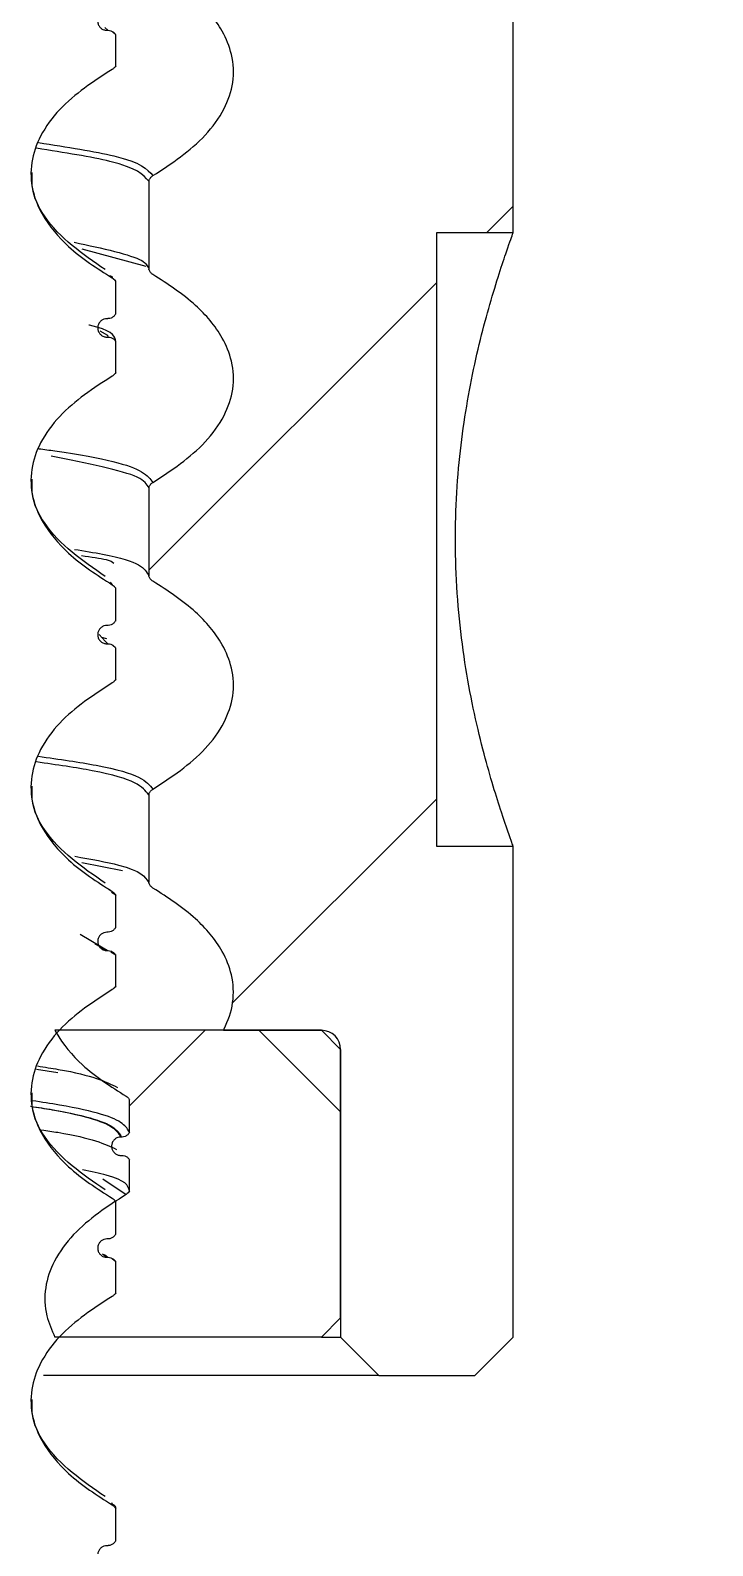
# Model space of a CAD drawing. Header units: millimetres. Extents: x -300 to 1184, y 5 to 1469.
# Drawn here: x 364.19 to 370.12, y 1353.55 to 1366.73 of the extents above; entities that cross this region are included whole.
import ezdxf

# ---------------------------------------------------------------- set-up
doc = ezdxf.new("R2010")
doc.units = ezdxf.units.MM

msp = doc.modelspace()

# ---------------------------------------------------------------- hatches: boundary and pattern name
at = {"linetype": 'Continuous', "lineweight": 18}
h = msp.add_hatch(dxfattribs=at)
h.set_pattern_fill('ANSI32', angle=3e-322, style=0)
edge = h.paths.add_edge_path(flags=0)
edge.add_spline(control_points=[(365.26, 1373.463), (365.258, 1373.461), (365.256, 1373.46), (365.254, 1373.458), (365.246, 1373.453), (365.24, 1373.446), (365.235, 1373.439), (365.23, 1373.432), (365.226, 1373.423), (365.224, 1373.415)], knot_values=[0, 0, 0, 0, 0.000012, 0.000012, 0.000012, 0.000053, 0.000053, 0.000053, 0.000094, 0.000094, 0.000094, 0.000094], weights=[1, 1, 1, 1, 1, 1, 1, 1, 1, 1], degree=3, periodic=0)
edge.add_line((365.224, 1373.415), (365.224, 1372.651))
edge.add_spline(control_points=[(365.224, 1372.651), (365.224, 1372.649), (365.225, 1372.646), (365.226, 1372.644), (365.23, 1372.635), (365.234, 1372.627), (365.24, 1372.621), (365.246, 1372.614), (365.253, 1372.608), (365.26, 1372.603)], knot_values=[0, 0, 0, 0, 0.000012, 0.000012, 0.000012, 0.000053, 0.000053, 0.000053, 0.000094, 0.000094, 0.000094, 0.000094], weights=[1, 1, 1, 1, 1, 1, 1, 1, 1, 1], degree=3, periodic=0)
edge.add_spline(control_points=[(365.26, 1372.603), (365.392, 1372.526), (365.518, 1372.438), (365.63, 1372.335), (365.72, 1372.252), (365.802, 1372.157), (365.862, 1372.051), (365.897, 1371.988), (365.926, 1371.92), (365.942, 1371.849), (365.961, 1371.771), (365.965, 1371.687), (365.953, 1371.607), (365.942, 1371.528), (365.915, 1371.45), (365.878, 1371.379), (365.835, 1371.295), (365.778, 1371.218), (365.714, 1371.149), (365.585, 1371.008), (365.426, 1370.893), (365.26, 1370.796)], knot_values=[0, 0, 0, 0, 0.000685, 0.000685, 0.000685, 0.001237, 0.001237, 0.001237, 0.001562, 0.001562, 0.001562, 0.001926, 0.001926, 0.001926, 0.002288, 0.002288, 0.002288, 0.00271, 0.00271, 0.00271, 0.003578, 0.003578, 0.003578, 0.003578], weights=[1, 1, 1, 1, 1, 1, 1, 1, 1, 1, 1, 1, 1, 1, 1, 1, 1, 1, 1, 1, 1, 1], degree=3, periodic=0)
edge.add_spline(control_points=[(365.26, 1370.796), (365.258, 1370.795), (365.256, 1370.793), (365.254, 1370.792), (365.246, 1370.786), (365.24, 1370.78), (365.235, 1370.772), (365.23, 1370.765), (365.226, 1370.757), (365.224, 1370.748)], knot_values=[0, 0, 0, 0, 0.000012, 0.000012, 0.000012, 0.000053, 0.000053, 0.000053, 0.000094, 0.000094, 0.000094, 0.000094], weights=[1, 1, 1, 1, 1, 1, 1, 1, 1, 1], degree=3, periodic=0)
edge.add_line((365.224, 1370.748), (365.224, 1369.985))
edge.add_spline(control_points=[(365.224, 1369.985), (365.224, 1369.982), (365.225, 1369.979), (365.226, 1369.977), (365.23, 1369.969), (365.234, 1369.961), (365.24, 1369.954), (365.246, 1369.947), (365.253, 1369.941), (365.26, 1369.937)], knot_values=[0, 0, 0, 0, 0.000012, 0.000012, 0.000012, 0.000053, 0.000053, 0.000053, 0.000094, 0.000094, 0.000094, 0.000094], weights=[1, 1, 1, 1, 1, 1, 1, 1, 1, 1], degree=3, periodic=0)
edge.add_spline(control_points=[(365.26, 1369.937), (365.392, 1369.86), (365.518, 1369.772), (365.63, 1369.668), (365.72, 1369.586), (365.802, 1369.491), (365.862, 1369.384), (365.897, 1369.321), (365.926, 1369.253), (365.942, 1369.183), (365.961, 1369.104), (365.965, 1369.021), (365.953, 1368.941), (365.942, 1368.861), (365.915, 1368.783), (365.878, 1368.712), (365.835, 1368.628), (365.778, 1368.551), (365.714, 1368.482), (365.585, 1368.341), (365.426, 1368.226), (365.26, 1368.129)], knot_values=[0, 0, 0, 0, 0.000685, 0.000685, 0.000685, 0.001237, 0.001237, 0.001237, 0.001562, 0.001562, 0.001562, 0.001926, 0.001926, 0.001926, 0.002288, 0.002288, 0.002288, 0.00271, 0.00271, 0.00271, 0.003578, 0.003578, 0.003578, 0.003578], weights=[1, 1, 1, 1, 1, 1, 1, 1, 1, 1, 1, 1, 1, 1, 1, 1, 1, 1, 1, 1, 1, 1], degree=3, periodic=0)
edge.add_spline(control_points=[(365.26, 1368.129), (365.258, 1368.128), (365.256, 1368.127), (365.254, 1368.125), (365.246, 1368.12), (365.24, 1368.113), (365.235, 1368.106), (365.23, 1368.098), (365.226, 1368.09), (365.224, 1368.081)], knot_values=[0, 0, 0, 0, 0.000012, 0.000012, 0.000012, 0.000053, 0.000053, 0.000053, 0.000094, 0.000094, 0.000094, 0.000094], weights=[1, 1, 1, 1, 1, 1, 1, 1, 1, 1], degree=3, periodic=0)
edge.add_line((365.224, 1368.081), (365.224, 1367.318))
edge.add_spline(control_points=[(365.224, 1367.318), (365.224, 1367.315), (365.225, 1367.313), (365.226, 1367.31), (365.23, 1367.302), (365.234, 1367.294), (365.24, 1367.287), (365.246, 1367.28), (365.253, 1367.275), (365.26, 1367.27)], knot_values=[0, 0, 0, 0, 0.000012, 0.000012, 0.000012, 0.000053, 0.000053, 0.000053, 0.000094, 0.000094, 0.000094, 0.000094], weights=[1, 1, 1, 1, 1, 1, 1, 1, 1, 1], degree=3, periodic=0)
edge.add_spline(control_points=[(365.26, 1367.27), (365.392, 1367.193), (365.518, 1367.105), (365.63, 1367.002), (365.72, 1366.919), (365.802, 1366.824), (365.862, 1366.718), (365.897, 1366.655), (365.926, 1366.586), (365.942, 1366.516), (365.961, 1366.437), (365.965, 1366.354), (365.953, 1366.274), (365.942, 1366.195), (365.915, 1366.117), (365.878, 1366.045), (365.835, 1365.962), (365.778, 1365.885), (365.714, 1365.815), (365.585, 1365.674), (365.426, 1365.56), (365.26, 1365.463)], knot_values=[0, 0, 0, 0, 0.000685, 0.000685, 0.000685, 0.001237, 0.001237, 0.001237, 0.001562, 0.001562, 0.001562, 0.001926, 0.001926, 0.001926, 0.002288, 0.002288, 0.002288, 0.00271, 0.00271, 0.00271, 0.003578, 0.003578, 0.003578, 0.003578], weights=[1, 1, 1, 1, 1, 1, 1, 1, 1, 1, 1, 1, 1, 1, 1, 1, 1, 1, 1, 1, 1, 1], degree=3, periodic=0)
edge.add_spline(control_points=[(365.26, 1365.463), (365.258, 1365.461), (365.256, 1365.46), (365.254, 1365.458), (365.246, 1365.453), (365.24, 1365.446), (365.235, 1365.439), (365.23, 1365.432), (365.226, 1365.423), (365.224, 1365.415)], knot_values=[0, 0, 0, 0, 0.000012, 0.000012, 0.000012, 0.000053, 0.000053, 0.000053, 0.000094, 0.000094, 0.000094, 0.000094], weights=[1, 1, 1, 1, 1, 1, 1, 1, 1, 1], degree=3, periodic=0)
edge.add_line((365.224, 1365.415), (365.224, 1364.651))
edge.add_spline(control_points=[(365.224, 1364.651), (365.224, 1364.649), (365.225, 1364.646), (365.226, 1364.644), (365.23, 1364.635), (365.234, 1364.627), (365.24, 1364.621), (365.246, 1364.614), (365.253, 1364.608), (365.26, 1364.603)], knot_values=[0, 0, 0, 0, 0.000012, 0.000012, 0.000012, 0.000053, 0.000053, 0.000053, 0.000094, 0.000094, 0.000094, 0.000094], weights=[1, 1, 1, 1, 1, 1, 1, 1, 1, 1], degree=3, periodic=0)
edge.add_spline(control_points=[(365.26, 1364.603), (365.392, 1364.526), (365.518, 1364.438), (365.63, 1364.335), (365.72, 1364.252), (365.802, 1364.157), (365.862, 1364.051), (365.897, 1363.988), (365.926, 1363.92), (365.942, 1363.849), (365.961, 1363.771), (365.965, 1363.687), (365.953, 1363.607), (365.942, 1363.528), (365.915, 1363.45), (365.878, 1363.379), (365.835, 1363.295), (365.778, 1363.218), (365.714, 1363.149), (365.585, 1363.008), (365.426, 1362.893), (365.26, 1362.796)], knot_values=[0, 0, 0, 0, 0.000685, 0.000685, 0.000685, 0.001237, 0.001237, 0.001237, 0.001562, 0.001562, 0.001562, 0.001926, 0.001926, 0.001926, 0.002288, 0.002288, 0.002288, 0.00271, 0.00271, 0.00271, 0.003578, 0.003578, 0.003578, 0.003578], weights=[1, 1, 1, 1, 1, 1, 1, 1, 1, 1, 1, 1, 1, 1, 1, 1, 1, 1, 1, 1, 1, 1], degree=3, periodic=0)
edge.add_spline(control_points=[(365.26, 1362.796), (365.258, 1362.795), (365.256, 1362.793), (365.254, 1362.792), (365.246, 1362.786), (365.24, 1362.78), (365.235, 1362.772), (365.23, 1362.765), (365.226, 1362.757), (365.224, 1362.748)], knot_values=[0, 0, 0, 0, 0.000012, 0.000012, 0.000012, 0.000053, 0.000053, 0.000053, 0.000094, 0.000094, 0.000094, 0.000094], weights=[1, 1, 1, 1, 1, 1, 1, 1, 1, 1], degree=3, periodic=0)
edge.add_line((365.224, 1362.748), (365.224, 1361.985))
edge.add_spline(control_points=[(365.224, 1361.985), (365.224, 1361.982), (365.225, 1361.979), (365.226, 1361.977), (365.23, 1361.969), (365.234, 1361.961), (365.24, 1361.954), (365.246, 1361.947), (365.253, 1361.941), (365.26, 1361.937)], knot_values=[0, 0, 0, 0, 0.000012, 0.000012, 0.000012, 0.000053, 0.000053, 0.000053, 0.000094, 0.000094, 0.000094, 0.000094], weights=[1, 1, 1, 1, 1, 1, 1, 1, 1, 1], degree=3, periodic=0)
edge.add_spline(control_points=[(365.26, 1361.937), (365.392, 1361.86), (365.518, 1361.772), (365.63, 1361.668), (365.72, 1361.586), (365.802, 1361.491), (365.862, 1361.384), (365.897, 1361.321), (365.926, 1361.253), (365.942, 1361.183), (365.961, 1361.104), (365.965, 1361.021), (365.953, 1360.941), (365.942, 1360.861), (365.915, 1360.783), (365.878, 1360.712), (365.835, 1360.628), (365.778, 1360.551), (365.714, 1360.482), (365.585, 1360.341), (365.426, 1360.226), (365.26, 1360.129)], knot_values=[0, 0, 0, 0, 0.000685, 0.000685, 0.000685, 0.001237, 0.001237, 0.001237, 0.001562, 0.001562, 0.001562, 0.001926, 0.001926, 0.001926, 0.002288, 0.002288, 0.002288, 0.00271, 0.00271, 0.00271, 0.003578, 0.003578, 0.003578, 0.003578], weights=[1, 1, 1, 1, 1, 1, 1, 1, 1, 1, 1, 1, 1, 1, 1, 1, 1, 1, 1, 1, 1, 1], degree=3, periodic=0)
edge.add_spline(control_points=[(365.26, 1360.129), (365.258, 1360.128), (365.256, 1360.127), (365.254, 1360.125), (365.246, 1360.12), (365.24, 1360.113), (365.235, 1360.106), (365.23, 1360.098), (365.226, 1360.09), (365.224, 1360.081)], knot_values=[0, 0, 0, 0, 0.000012, 0.000012, 0.000012, 0.000053, 0.000053, 0.000053, 0.000094, 0.000094, 0.000094, 0.000094], weights=[1, 1, 1, 1, 1, 1, 1, 1, 1, 1], degree=3, periodic=0)
edge.add_line((365.224, 1360.081), (365.224, 1359.318))
edge.add_spline(control_points=[(365.224, 1359.318), (365.224, 1359.315), (365.225, 1359.313), (365.226, 1359.31), (365.23, 1359.302), (365.234, 1359.294), (365.24, 1359.287), (365.246, 1359.28), (365.253, 1359.275), (365.26, 1359.27)], knot_values=[0, 0, 0, 0, 0.000012, 0.000012, 0.000012, 0.000053, 0.000053, 0.000053, 0.000094, 0.000094, 0.000094, 0.000094], weights=[1, 1, 1, 1, 1, 1, 1, 1, 1, 1], degree=3, periodic=0)
edge.add_spline(control_points=[(365.26, 1359.27), (365.392, 1359.193), (365.518, 1359.105), (365.63, 1359.002), (365.72, 1358.919), (365.802, 1358.824), (365.862, 1358.718), (365.897, 1358.655), (365.926, 1358.586), (365.942, 1358.516), (365.961, 1358.437), (365.965, 1358.354), (365.953, 1358.274), (365.942, 1358.195), (365.915, 1358.117), (365.878, 1358.045), (365.876, 1358.041), (365.874, 1358.037), (365.872, 1358.033)], knot_values=[0, 0, 0, 0, 0.000685, 0.000685, 0.000685, 0.001237, 0.001237, 0.001237, 0.001562, 0.001562, 0.001562, 0.001926, 0.001926, 0.001926, 0.002288, 0.002288, 0.002288, 0.002308, 0.002308, 0.002308, 0.002308], weights=[1, 1, 1, 1, 1, 1, 1, 1, 1, 1, 1, 1, 1, 1, 1, 1, 1, 1, 1], degree=3, periodic=0)
edge.add_line((365.872, 1358.033), (366.724, 1358.033))
edge.add_arc((366.724, 1357.866), 0.167, 0, 90, ccw=False)
edge.add_line((366.89, 1357.866), (366.89, 1355.366))
edge.add_line((366.89, 1355.366), (367.224, 1355.033))
edge.add_line((367.224, 1355.033), (368.057, 1355.033))
edge.add_line((368.057, 1355.033), (368.39, 1355.366))
edge.add_line((368.39, 1355.366), (368.39, 1359.633))
edge.add_line((368.39, 1359.633), (367.724, 1359.633))
edge.add_line((367.724, 1359.633), (367.724, 1364.966))
edge.add_line((367.724, 1364.966), (368.39, 1364.966))
edge.add_line((368.39, 1364.966), (368.39, 1371.7))
edge.add_line((368.39, 1371.7), (368.038, 1373.229))
edge.add_arc((368.2, 1373.266), 0.167, 90, 192.9946, ccw=False)
edge.add_line((368.2, 1373.433), (369.224, 1373.433))
edge.add_arc((369.224, 1373.266), 0.167, 0, 90, ccw=False)
edge.add_line((369.39, 1373.266), (369.39, 1373.2))
edge.add_arc((369.557, 1373.2), 0.167, 180, 270)
edge.add_line((369.557, 1373.033), (369.957, 1373.033))
edge.add_line((369.957, 1373.033), (370.124, 1373.2))
edge.add_line((370.124, 1373.2), (370.124, 1378.2))
edge.add_line((370.124, 1378.2), (369.957, 1378.366))
edge.add_line((369.957, 1378.366), (367.224, 1378.366))
edge.add_line((367.224, 1378.366), (366.89, 1378.033))
edge.add_line((366.89, 1378.033), (366.89, 1375.533))
edge.add_arc((366.724, 1375.533), 0.167, 270, 360, ccw=False)
edge.add_line((366.724, 1375.366), (365.557, 1375.366))
edge.add_line((365.557, 1375.366), (365.384, 1375.193))
edge.add_spline(control_points=[(365.384, 1375.193), (365.47, 1375.136), (365.554, 1375.072), (365.63, 1375.002), (365.72, 1374.919), (365.802, 1374.824), (365.862, 1374.718), (365.897, 1374.655), (365.926, 1374.586), (365.942, 1374.516), (365.961, 1374.437), (365.965, 1374.354), (365.953, 1374.274), (365.942, 1374.195), (365.915, 1374.117), (365.878, 1374.045), (365.835, 1373.962), (365.778, 1373.885), (365.714, 1373.815), (365.585, 1373.674), (365.426, 1373.56), (365.26, 1373.463)], knot_values=[0.000218, 0.000218, 0.000218, 0.000218, 0.000685, 0.000685, 0.000685, 0.001237, 0.001237, 0.001237, 0.001562, 0.001562, 0.001562, 0.001926, 0.001926, 0.001926, 0.002288, 0.002288, 0.002288, 0.00271, 0.00271, 0.00271, 0.003578, 0.003578, 0.003578, 0.003578], weights=[1, 1, 1, 1, 1, 1, 1, 1, 1, 1, 1, 1, 1, 1, 1, 1, 1, 1, 1, 1, 1, 1], degree=3, periodic=0)
h = msp.add_hatch(dxfattribs=at)
h.set_pattern_fill('ANSI37', angle=90, style=0)
edge = h.paths.add_edge_path(flags=0)
edge.add_line((364.409, 1355.366), (366.724, 1355.366))
edge.add_line((366.724, 1355.366), (366.89, 1355.533))
edge.add_line((366.89, 1355.533), (366.89, 1357.866))
edge.add_line((366.89, 1357.866), (366.724, 1358.033))
edge.add_line((366.724, 1358.033), (364.409, 1358.033))
edge.add_spline(control_points=[(364.409, 1358.033), (364.412, 1358.027), (364.415, 1358.022), (364.418, 1358.016), (364.477, 1357.91), (364.559, 1357.816), (364.647, 1357.733), (364.762, 1357.627), (364.892, 1357.538), (365.027, 1357.46)], knot_values=[0.002308, 0.002308, 0.002308, 0.002308, 0.002337, 0.002337, 0.002337, 0.002882, 0.002882, 0.002882, 0.00358, 0.00358, 0.00358, 0.00358], weights=[1, 1, 1, 1, 1, 1, 1, 1, 1, 1], degree=3, periodic=0)
edge.add_spline(control_points=[(365.027, 1357.46), (365.033, 1357.456), (365.038, 1357.452), (365.043, 1357.447), (365.049, 1357.441), (365.053, 1357.435), (365.057, 1357.428)], knot_values=[0, 0, 0, 0, 0.000032, 0.000032, 0.000032, 0.000067, 0.000067, 0.000067, 0.000067], weights=[1, 1, 1, 1, 1, 1, 1], degree=3, periodic=0)
edge.add_line((365.057, 1357.428), (365.057, 1357.147))
edge.add_spline(control_points=[(365.057, 1357.147), (365.053, 1357.139), (365.047, 1357.132), (365.04, 1357.126), (365.034, 1357.12), (365.026, 1357.115), (365.018, 1357.111), (365.01, 1357.108), (365.001, 1357.106), (364.992, 1357.106), (364.991, 1357.105), (364.989, 1357.105), (364.988, 1357.105)], knot_values=[0, 0, 0, 0, 0.00004, 0.00004, 0.00004, 0.00008, 0.00008, 0.00008, 0.00012, 0.00012, 0.00012, 0.000126, 0.000126, 0.000126, 0.000126], weights=[1, 1, 1, 1, 1, 1, 1, 1, 1, 1, 1, 1, 1], degree=3, periodic=0)
edge.add_spline(control_points=[(364.988, 1357.105), (364.987, 1357.105), (364.987, 1357.105), (364.986, 1357.105), (364.985, 1357.105), (364.984, 1357.105), (364.984, 1357.105), (364.983, 1357.105), (364.981, 1357.105), (364.98, 1357.105)], knot_values=[0, 0, 0, 0, 0.000003, 0.000003, 0.000003, 0.000006, 0.000006, 0.000006, 0.000012, 0.000012, 0.000012, 0.000012], weights=[1, 1, 1, 1, 1, 1, 1, 1, 1, 1], degree=3, periodic=0)
edge.add_spline(control_points=[(364.98, 1357.105), (364.971, 1357.105), (364.962, 1357.104), (364.954, 1357.101), (364.946, 1357.098), (364.938, 1357.093), (364.931, 1357.088), (364.924, 1357.082), (364.918, 1357.076), (364.913, 1357.068), (364.908, 1357.06), (364.905, 1357.052), (364.903, 1357.043), (364.901, 1357.035), (364.9, 1357.025), (364.901, 1357.016), (364.902, 1357.008), (364.905, 1356.999), (364.909, 1356.991), (364.913, 1356.982), (364.918, 1356.975), (364.925, 1356.969), (364.931, 1356.962), (364.939, 1356.957), (364.947, 1356.953), (364.955, 1356.949), (364.963, 1356.947), (364.972, 1356.946), (364.975, 1356.946), (364.978, 1356.946), (364.981, 1356.946)], knot_values=[0, 0, 0, 0, 0.00004, 0.00004, 0.00004, 0.00008, 0.00008, 0.00008, 0.000119, 0.000119, 0.000119, 0.000159, 0.000159, 0.000159, 0.0002, 0.0002, 0.0002, 0.00024, 0.00024, 0.00024, 0.000281, 0.000281, 0.000281, 0.000321, 0.000321, 0.000321, 0.000361, 0.000361, 0.000361, 0.000373, 0.000373, 0.000373, 0.000373], weights=[1, 1, 1, 1, 1, 1, 1, 1, 1, 1, 1, 1, 1, 1, 1, 1, 1, 1, 1, 1, 1, 1, 1, 1, 1, 1, 1, 1, 1, 1, 1], degree=3, periodic=0)
edge.add_spline(control_points=[(364.981, 1356.946), (364.981, 1356.946), (364.982, 1356.946), (364.983, 1356.946), (364.983, 1356.946), (364.984, 1356.946), (364.985, 1356.946), (364.986, 1356.946), (364.987, 1356.946), (364.989, 1356.946)], knot_values=[0, 0, 0, 0, 0.000003, 0.000003, 0.000003, 0.000006, 0.000006, 0.000006, 0.000012, 0.000012, 0.000012, 0.000012], weights=[1, 1, 1, 1, 1, 1, 1, 1, 1, 1], degree=3, periodic=0)
edge.add_spline(control_points=[(364.989, 1356.946), (364.997, 1356.946), (365.006, 1356.944), (365.015, 1356.941), (365.023, 1356.939), (365.031, 1356.934), (365.038, 1356.929), (365.046, 1356.923), (365.052, 1356.915), (365.057, 1356.907)], knot_values=[0, 0, 0, 0, 0.00004, 0.00004, 0.00004, 0.00008, 0.00008, 0.00008, 0.000123, 0.000123, 0.000123, 0.000123], weights=[1, 1, 1, 1, 1, 1, 1, 1, 1, 1], degree=3, periodic=0)
edge.add_line((365.057, 1356.907), (365.057, 1356.638))
edge.add_spline(control_points=[(365.057, 1356.638), (365.054, 1356.632), (365.05, 1356.626), (365.045, 1356.621), (365.039, 1356.615), (365.033, 1356.61), (365.027, 1356.606)], knot_values=[0, 0, 0, 0, 0.000032, 0.000032, 0.000032, 0.000067, 0.000067, 0.000067, 0.000067], weights=[1, 1, 1, 1, 1, 1, 1], degree=3, periodic=0)
edge.add_spline(control_points=[(365.027, 1356.606), (364.861, 1356.51), (364.701, 1356.397), (364.571, 1356.257), (364.507, 1356.187), (364.449, 1356.11), (364.405, 1356.026), (364.368, 1355.954), (364.34, 1355.875), (364.328, 1355.796), (364.316, 1355.715), (364.32, 1355.631), (364.338, 1355.552), (364.353, 1355.488), (364.378, 1355.425), (364.409, 1355.366)], knot_values=[0, 0, 0, 0, 0.000861, 0.000861, 0.000861, 0.001286, 0.001286, 0.001286, 0.001648, 0.001648, 0.001648, 0.002013, 0.002013, 0.002013, 0.002308, 0.002308, 0.002308, 0.002308], weights=[1, 1, 1, 1, 1, 1, 1, 1, 1, 1, 1, 1, 1, 1, 1, 1], degree=3, periodic=0)

# ---------------------------------------------------------------- linework, layer by layer
at = {"color": 7, "linetype": 'Continuous', "lineweight": 25}
for p, q in [((368.39, 1364.966), (368.39, 1371.7)), ((364.86, 1366.727), (364.868, 1366.727)), ((364.937, 1366.687), (364.908, 1366.712)), ((364.937, 1366.418), (364.937, 1366.687)), ((365.224, 1365.415), (365.224, 1364.651)), ((368.39, 1364.966), (367.724, 1364.966)), ((367.724, 1364.966), (367.724, 1359.633)), ((364.937, 1364.261), (364.937, 1364.542)), ((364.867, 1364.219), (364.859, 1364.219)), ((364.798, 1364.113), (364.865, 1364.075)), ((364.937, 1363.752), (364.937, 1364.021)), ((365.224, 1362.748), (365.224, 1361.985)), ((364.937, 1361.876), (364.917, 1361.898)), ((364.937, 1361.594), (364.937, 1361.876)), ((364.793, 1361.473), (364.845, 1361.417)), ((364.86, 1361.435), (364.817, 1361.448)), ((364.937, 1361.354), (364.913, 1361.379)), ((364.937, 1361.085), (364.937, 1361.354)), ((365.224, 1360.081), (365.224, 1359.318)), ((367.724, 1359.633), (368.39, 1359.633)), ((368.39, 1355.366), (368.39, 1359.633)), ((364.937, 1359.209), (364.9, 1359.231)), ((364.937, 1358.927), (364.937, 1359.209)), ((364.628, 1358.87), (364.828, 1358.75)), ((364.755, 1358.789), (364.86, 1358.727)), ((364.937, 1358.687), (364.894, 1358.713)), ((364.937, 1358.418), (364.937, 1358.687)), ((366.724, 1358.033), (364.409, 1358.033)), ((365.872, 1358.033), (366.724, 1358.033)), ((366.89, 1357.866), (366.724, 1358.033)), ((366.89, 1355.533), (366.89, 1357.866)), ((366.89, 1357.866), (366.89, 1355.366)), ((364.248, 1357.696), (364.433, 1357.667)), ((365.057, 1357.147), (365.057, 1357.428)), ((364.988, 1357.105), (364.98, 1357.105)), ((365.057, 1356.638), (365.057, 1356.907)), ((364.937, 1356.261), (364.937, 1356.542)), ((364.821, 1356.091), (364.86, 1356.06)), ((364.937, 1356.021), (364.905, 1356.046)), ((364.937, 1355.752), (364.937, 1356.021)), ((366.724, 1355.366), (366.89, 1355.533)), ((366.724, 1355.366), (364.409, 1355.366)), ((366.724, 1355.366), (366.89, 1355.366)), ((366.89, 1355.366), (367.224, 1355.033)), ((368.057, 1355.033), (368.39, 1355.366)), ((367.224, 1355.033), (364.31, 1355.033)), ((367.224, 1355.033), (368.057, 1355.033)), ((364.937, 1353.594), (364.937, 1353.876))]:
    msp.add_line(p, q, dxfattribs=at)
at = {"color": 8, "linetype": 'Continuous', "lineweight": 25}
for p, q in [((364.841, 1366.751), (364.868, 1366.727)), ((364.641, 1364.826), (365.197, 1364.677)), ((364.865, 1364.075), (364.868, 1364.06)), ((364.887, 1361.929), (364.906, 1361.907)), ((364.845, 1361.417), (364.868, 1361.393)), ((364.642, 1359.492), (364.995, 1359.422)), ((364.871, 1359.262), (364.906, 1359.241)), ((364.828, 1358.75), (364.868, 1358.727)), ((364.825, 1356.743), (365.027, 1356.606)), ((364.838, 1356.084), (364.868, 1356.06)), ((364.9, 1353.929), (364.906, 1353.907))]:
    msp.add_line(p, q, dxfattribs=at)
at = {"color": 7, "linetype": 'Continuous', "lineweight": 25}
msp.add_arc((366.724, 1357.866), 0.167, 0, 90, dxfattribs=at)
for points, knots in [([(365.26, 1365.463), (365.422, 1365.569), (365.663, 1365.728), (365.883, 1366.027), (365.969, 1366.272), (365.957, 1366.511), (365.85, 1366.769), (365.62, 1367.038), (365.389, 1367.187), (365.26, 1367.27)], [0, 0, 0, 0, 0.24154, 0.360056, 0.461209, 0.562916, 0.654135, 0.808082, 1, 1, 1, 1]), ([(364.859, 1366.886), (364.851, 1366.885), (364.833, 1366.883), (364.809, 1366.87), (364.791, 1366.85), (364.781, 1366.824), (364.779, 1366.797), (364.787, 1366.771), (364.803, 1366.748), (364.825, 1366.733), (364.846, 1366.727), (364.857, 1366.727), (364.86, 1366.727)], [0, 0, 0, 0, 0.106555, 0.213042, 0.319894, 0.427309, 0.535423, 0.6437, 0.751897, 0.859653, 0.966665, 1, 1, 1, 1]), ([(364.868, 1366.727), (364.877, 1366.726), (364.895, 1366.724), (364.919, 1366.71), (364.931, 1366.695), (364.937, 1366.687)], [0, 0, 0, 0, 0.322445, 0.64483, 1, 1, 1, 1]), ([(364.906, 1366.387), (364.744, 1366.281), (364.501, 1366.124), (364.279, 1365.825), (364.192, 1365.579), (364.202, 1365.338), (364.309, 1365.08), (364.54, 1364.808), (364.774, 1364.658), (364.906, 1364.574)], [0, 0, 0, 0, 0.239801, 0.3587076, 0.459904, 0.561646, 0.6527592, 0.8046642, 1, 1, 1, 1]), ([(364.937, 1366.418), (364.933, 1366.412), (364.925, 1366.4), (364.912, 1366.391), (364.906, 1366.387)], [0, 0, 0, 0, 0.480695, 1, 1, 1, 1]), ([(365.224, 1365.415), (365.173, 1365.472), (365.089, 1365.568), (364.489, 1365.663), (364.249, 1365.701)], [0, 0, 0, 0, 0.600192, 1, 1, 1, 1]), ([(364.845, 1364.646), (364.648, 1364.781), (364.376, 1364.967), (364.203, 1365.314), (364.21, 1365.446), (364.212, 1365.49)], [0, 0, 0, 0, 0.637057, 0.879517, 1, 1, 1, 1]), ([(365.224, 1365.415), (365.227, 1365.423), (365.233, 1365.44), (365.248, 1365.455), (365.258, 1365.461), (365.26, 1365.463)], [0, 0, 0, 0, 0.434366, 0.86868, 1, 1, 1, 1]), ([(368.39, 1359.633), (368.388, 1359.64), (368.38, 1359.66), (368.296, 1359.895), (368.135, 1360.414), (367.967, 1361.156), (367.873, 1362.037), (367.9, 1362.924), (368.023, 1363.725), (368.193, 1364.387), (368.354, 1364.869), (368.378, 1364.934), (368.39, 1364.966)], [0, 0, 0, 0, 0.050603, 0.150888, 0.254089, 0.362891, 0.47184, 0.574179, 0.673816, 0.778473, 0.888287, 1, 1, 1, 1]), ([(364.576, 1364.884), (364.823, 1364.831), (365.184, 1364.753), (365.214, 1364.676), (365.224, 1364.651)], [0, 0, 0, 0, 0.684828, 1, 1, 1, 1]), ([(364.906, 1364.574), (364.912, 1364.57), (364.924, 1364.562), (364.932, 1364.549), (364.937, 1364.542)], [0, 0, 0, 0, 0.480116, 1, 1, 1, 1]), ([(364.937, 1364.542), (364.937, 1364.545), (364.939, 1364.553), (364.923, 1364.56), (364.914, 1364.565)], [0, 0, 0, 0, 0.420976, 1, 1, 1, 1]), ([(365.26, 1364.603), (365.253, 1364.609), (365.239, 1364.619), (365.228, 1364.638), (365.225, 1364.649), (365.224, 1364.651)], [0, 0, 0, 0, 0.432658, 0.865178, 1, 1, 1, 1]), ([(365.26, 1362.796), (365.422, 1362.902), (365.663, 1363.061), (365.883, 1363.36), (365.969, 1363.605), (365.957, 1363.845), (365.85, 1364.102), (365.62, 1364.371), (365.389, 1364.52), (365.26, 1364.603)], [0, 0, 0, 0, 0.24154, 0.36007, 0.461206, 0.562914, 0.654132, 0.808092, 1, 1, 1, 1]), ([(364.937, 1364.021), (364.936, 1364.026), (364.928, 1364.073), (364.898, 1364.119), (364.704, 1364.163), (364.702, 1364.163)], [0, 0, 0, 0, 0.106603, 0.990845, 1, 1, 1, 1]), ([(364.859, 1364.219), (364.851, 1364.219), (364.833, 1364.217), (364.809, 1364.203), (364.791, 1364.183), (364.781, 1364.158), (364.779, 1364.13), (364.787, 1364.104), (364.803, 1364.082), (364.825, 1364.066), (364.846, 1364.06), (364.857, 1364.06), (364.86, 1364.06)], [0, 0, 0, 0, 0.106555, 0.213043, 0.319896, 0.427312, 0.535266, 0.643697, 0.751895, 0.859652, 0.966665, 1, 1, 1, 1]), ([(364.937, 1364.261), (364.931, 1364.253), (364.921, 1364.238), (364.898, 1364.224), (364.879, 1364.22), (364.869, 1364.22), (364.867, 1364.219)], [0, 0, 0, 0, 0.318213, 0.636446, 0.953284, 1, 1, 1, 1]), ([(364.86, 1364.06), (364.861, 1364.06), (364.862, 1364.06), (364.865, 1364.06), (364.867, 1364.06), (364.868, 1364.06)], [0, 0, 0, 0, 0.2708, 0.5416, 1, 1, 1, 1]), ([(364.868, 1364.06), (364.877, 1364.059), (364.895, 1364.057), (364.919, 1364.044), (364.931, 1364.029), (364.937, 1364.021)], [0, 0, 0, 0, 0.322499, 0.644858, 1, 1, 1, 1]), ([(364.937, 1363.752), (364.933, 1363.746), (364.925, 1363.733), (364.912, 1363.724), (364.906, 1363.72)], [0, 0, 0, 0, 0.48005, 1, 1, 1, 1]), ([(364.906, 1363.72), (364.744, 1363.615), (364.501, 1363.457), (364.279, 1363.158), (364.192, 1362.912), (364.202, 1362.671), (364.309, 1362.414), (364.54, 1362.141), (364.774, 1361.992), (364.906, 1361.907)], [0, 0, 0, 0, 0.2398018, 0.3587088, 0.4599054, 0.5616478, 0.6527612, 0.8046539, 1, 1, 1, 1]), ([(365.224, 1362.748), (365.206, 1362.779), (365.155, 1362.87), (364.686, 1362.962), (364.376, 1363.023)], [0, 0, 0, 0, 0.3400607, 1, 1, 1, 1]), ([(364.845, 1361.979), (364.648, 1362.114), (364.376, 1362.301), (364.203, 1362.647), (364.21, 1362.78), (364.212, 1362.824)], [0, 0, 0, 0, 0.637051, 0.879515, 1, 1, 1, 1]), ([(365.224, 1362.748), (365.227, 1362.756), (365.233, 1362.773), (365.248, 1362.788), (365.258, 1362.795), (365.26, 1362.796)], [0, 0, 0, 0, 0.434366, 0.86868, 1, 1, 1, 1]), ([(364.579, 1362.214), (364.665, 1362.2), (365.144, 1362.124), (365.188, 1362.048), (365.224, 1361.985)], [0, 0, 0, 0, 0.1782529, 1, 1, 1, 1]), ([(364.906, 1361.907), (364.912, 1361.903), (364.924, 1361.895), (364.932, 1361.882), (364.937, 1361.876)], [0, 0, 0, 0, 0.480116, 1, 1, 1, 1]), ([(365.26, 1361.937), (365.253, 1361.942), (365.239, 1361.953), (365.228, 1361.971), (365.225, 1361.982), (365.224, 1361.985)], [0, 0, 0, 0, 0.4326825, 0.8657822, 1, 1, 1, 1]), ([(365.26, 1360.129), (365.422, 1360.236), (365.663, 1360.394), (365.883, 1360.693), (365.969, 1360.939), (365.957, 1361.178), (365.85, 1361.435), (365.62, 1361.704), (365.389, 1361.854), (365.26, 1361.937)], [0, 0, 0, 0, 0.24154, 0.36007, 0.461223, 0.562913, 0.654132, 0.808092, 1, 1, 1, 1]), ([(364.859, 1361.553), (364.851, 1361.552), (364.833, 1361.55), (364.809, 1361.536), (364.791, 1361.516), (364.781, 1361.491), (364.779, 1361.464), (364.787, 1361.437), (364.803, 1361.415), (364.825, 1361.399), (364.846, 1361.394), (364.857, 1361.393), (364.86, 1361.393)], [0, 0, 0, 0, 0.1065522, 0.2130371, 0.3197675, 0.4273276, 0.5352795, 0.6437074, 0.7519022, 0.8596561, 0.9666659, 1, 1, 1, 1]), ([(364.867, 1361.553), (364.867, 1361.553), (364.865, 1361.553), (364.863, 1361.553), (364.861, 1361.553), (364.859, 1361.553)], [0, 0, 0, 0, 0.270841, 0.541636, 1, 1, 1, 1]), ([(364.937, 1361.594), (364.931, 1361.587), (364.921, 1361.572), (364.898, 1361.558), (364.879, 1361.553), (364.869, 1361.553), (364.867, 1361.553)], [0, 0, 0, 0, 0.318264, 0.636295, 0.953288, 1, 1, 1, 1]), ([(364.86, 1361.393), (364.861, 1361.393), (364.862, 1361.393), (364.865, 1361.393), (364.867, 1361.393), (364.868, 1361.393)], [0, 0, 0, 0, 0.2708, 0.5416, 1, 1, 1, 1]), ([(364.868, 1361.393), (364.877, 1361.392), (364.895, 1361.391), (364.919, 1361.377), (364.931, 1361.362), (364.937, 1361.354)], [0, 0, 0, 0, 0.322499, 0.644858, 1, 1, 1, 1]), ([(364.906, 1361.053), (364.744, 1360.948), (364.501, 1360.791), (364.279, 1360.492), (364.192, 1360.245), (364.202, 1360.004), (364.309, 1359.747), (364.54, 1359.475), (364.774, 1359.325), (364.906, 1359.241)], [0, 0, 0, 0, 0.239791, 0.358711, 0.459907, 0.561649, 0.652762, 0.804655, 1, 1, 1, 1]), ([(364.937, 1361.085), (364.933, 1361.079), (364.925, 1361.066), (364.912, 1361.058), (364.906, 1361.053)], [0, 0, 0, 0, 0.48005, 1, 1, 1, 1]), ([(365.224, 1360.081), (365.196, 1360.116), (365.141, 1360.185), (364.836, 1360.28), (364.423, 1360.341), (364.249, 1360.366)], [0, 0, 0, 0, 0.365339, 0.732422, 1, 1, 1, 1]), ([(364.845, 1359.313), (364.648, 1359.448), (364.376, 1359.634), (364.203, 1359.98), (364.21, 1360.113), (364.212, 1360.157)], [0, 0, 0, 0, 0.637051, 0.879515, 1, 1, 1, 1]), ([(365.224, 1360.081), (365.227, 1360.09), (365.233, 1360.107), (365.248, 1360.122), (365.258, 1360.128), (365.26, 1360.129)], [0, 0, 0, 0, 0.434366, 0.86868, 1, 1, 1, 1]), ([(364.58, 1359.546), (364.721, 1359.521), (365.141, 1359.445), (365.191, 1359.369), (365.224, 1359.318)], [0, 0, 0, 0, 0.335864, 1, 1, 1, 1]), ([(365.26, 1359.27), (365.253, 1359.275), (365.239, 1359.286), (365.228, 1359.304), (365.225, 1359.315), (365.224, 1359.318)], [0, 0, 0, 0, 0.432893, 0.865234, 1, 1, 1, 1]), ([(365.872, 1358.033), (365.874, 1358.037), (365.913, 1358.112), (365.968, 1358.272), (365.957, 1358.511), (365.85, 1358.769), (365.62, 1359.038), (365.389, 1359.187), (365.26, 1359.27)], [0, 0, 0, 0, 0.009012, 0.165656, 0.323158, 0.464394, 0.702814, 1, 1, 1, 1]), ([(364.906, 1359.241), (364.912, 1359.237), (364.924, 1359.228), (364.932, 1359.216), (364.937, 1359.209)], [0, 0, 0, 0, 0.480116, 1, 1, 1, 1]), ([(364.859, 1358.886), (364.851, 1358.885), (364.833, 1358.883), (364.809, 1358.87), (364.791, 1358.85), (364.781, 1358.824), (364.779, 1358.797), (364.787, 1358.771), (364.803, 1358.748), (364.825, 1358.733), (364.846, 1358.727), (364.857, 1358.727), (364.86, 1358.727)], [0, 0, 0, 0, 0.1065195, 0.2130769, 0.3198019, 0.4273566, 0.535303, 0.6437254, 0.7519147, 0.8596632, 0.9666676, 1, 1, 1, 1]), ([(364.867, 1358.886), (364.867, 1358.886), (364.865, 1358.886), (364.863, 1358.886), (364.861, 1358.886), (364.859, 1358.886)], [0, 0, 0, 0, 0.270795, 0.541636, 1, 1, 1, 1]), ([(364.937, 1358.927), (364.931, 1358.92), (364.921, 1358.905), (364.898, 1358.891), (364.879, 1358.886), (364.869, 1358.886), (364.867, 1358.886)], [0, 0, 0, 0, 0.318293, 0.636354, 0.953272, 1, 1, 1, 1]), ([(364.86, 1358.727), (364.861, 1358.727), (364.862, 1358.727), (364.865, 1358.727), (364.867, 1358.727), (364.868, 1358.727)], [0, 0, 0, 0, 0.2708, 0.5416, 1, 1, 1, 1]), ([(364.868, 1358.727), (364.877, 1358.726), (364.895, 1358.724), (364.919, 1358.71), (364.931, 1358.695), (364.937, 1358.687)], [0, 0, 0, 0, 0.322616, 0.645093, 1, 1, 1, 1]), ([(364.906, 1358.387), (364.744, 1358.282), (364.501, 1358.124), (364.279, 1357.825), (364.192, 1357.579), (364.202, 1357.338), (364.309, 1357.08), (364.54, 1356.808), (364.774, 1356.658), (364.906, 1356.574)], [0, 0, 0, 0, 0.239791, 0.358711, 0.459907, 0.561649, 0.652762, 0.804655, 1, 1, 1, 1]), ([(364.937, 1358.418), (364.933, 1358.412), (364.925, 1358.4), (364.912, 1358.391), (364.906, 1358.387)], [0, 0, 0, 0, 0.48005, 1, 1, 1, 1]), ([(364.409, 1358.033), (364.412, 1358.027), (364.473, 1357.915), (364.661, 1357.694), (364.895, 1357.544), (365.027, 1357.46)], [0, 0, 0, 0, 0.023052, 0.450619, 1, 1, 1, 1]), ([(364.845, 1356.646), (364.648, 1356.781), (364.376, 1356.967), (364.203, 1357.314), (364.21, 1357.446), (364.212, 1357.49)], [0, 0, 0, 0, 0.637034, 0.879492, 1, 1, 1, 1]), ([(365.027, 1357.46), (365.033, 1357.456), (365.045, 1357.448), (365.053, 1357.435), (365.057, 1357.428)], [0, 0, 0, 0, 0.480371, 1, 1, 1, 1]), ([(364.195, 1357.373), (364.258, 1357.363), (364.669, 1357.299), (364.918, 1357.209), (364.965, 1357.131), (364.98, 1357.105)], [0, 0, 0, 0, 0.1090364, 0.7127141, 1, 1, 1, 1]), ([(365.057, 1357.147), (365.042, 1357.172), (364.995, 1357.25), (364.731, 1357.342), (364.294, 1357.408), (364.213, 1357.421)], [0, 0, 0, 0, 0.277574, 0.86647, 1, 1, 1, 1]), ([(364.293, 1357.168), (364.341, 1357.161), (364.717, 1357.104), (364.838, 1357.047), (364.944, 1356.998)], [0, 0, 0, 0, 0.127896, 1, 1, 1, 1]), ([(364.98, 1357.105), (364.971, 1357.104), (364.953, 1357.103), (364.93, 1357.089), (364.912, 1357.069), (364.901, 1357.044), (364.9, 1357.016), (364.908, 1356.99), (364.924, 1356.968), (364.946, 1356.952), (364.966, 1356.946), (364.978, 1356.946), (364.981, 1356.946)], [0, 0, 0, 0, 0.106505, 0.212946, 0.319841, 0.42723, 0.535333, 0.643752, 0.751962, 0.859583, 0.966589, 1, 1, 1, 1]), ([(365.057, 1357.147), (365.052, 1357.139), (365.042, 1357.124), (365.018, 1357.11), (364.999, 1357.106), (364.989, 1357.105), (364.988, 1357.105)], [0, 0, 0, 0, 0.318219, 0.636557, 0.953401, 1, 1, 1, 1]), ([(364.981, 1356.946), (364.981, 1356.946), (364.983, 1356.946), (364.985, 1356.946), (364.987, 1356.946), (364.989, 1356.946)], [0, 0, 0, 0, 0.258694, 0.517436, 1, 1, 1, 1]), ([(364.989, 1356.946), (364.997, 1356.945), (365.015, 1356.943), (365.04, 1356.93), (365.051, 1356.915), (365.057, 1356.907)], [0, 0, 0, 0, 0.322445, 0.64483, 1, 1, 1, 1]), ([(365.057, 1356.638), (365.042, 1356.683), (365.022, 1356.744), (364.723, 1356.804), (364.649, 1356.819)], [0, 0, 0, 0, 0.751145, 1, 1, 1, 1]), ([(365.057, 1356.638), (365.053, 1356.632), (365.045, 1356.619), (365.033, 1356.611), (365.027, 1356.606)], [0, 0, 0, 0, 0.480512, 1, 1, 1, 1]), ([(365.027, 1356.606), (364.865, 1356.501), (364.622, 1356.344), (364.399, 1356.044), (364.313, 1355.798), (364.321, 1355.562), (364.381, 1355.427), (364.409, 1355.366)], [0, 0, 0, 0, 0.371958, 0.556435, 0.713439, 0.871296, 1, 1, 1, 1]), ([(364.906, 1356.574), (364.912, 1356.57), (364.924, 1356.562), (364.932, 1356.549), (364.937, 1356.542)], [0, 0, 0, 0, 0.480463, 1, 1, 1, 1]), ([(364.937, 1356.261), (364.931, 1356.253), (364.921, 1356.238), (364.898, 1356.224), (364.879, 1356.22), (364.869, 1356.22), (364.867, 1356.22)], [0, 0, 0, 0, 0.318293, 0.636354, 0.953272, 1, 1, 1, 1]), ([(364.859, 1356.219), (364.851, 1356.219), (364.833, 1356.217), (364.809, 1356.203), (364.791, 1356.183), (364.781, 1356.158), (364.779, 1356.13), (364.787, 1356.104), (364.803, 1356.082), (364.825, 1356.066), (364.846, 1356.06), (364.857, 1356.06), (364.86, 1356.06)], [0, 0, 0, 0, 0.106523, 0.213085, 0.319814, 0.427225, 0.535335, 0.643761, 0.751954, 0.859615, 0.966666, 1, 1, 1, 1]), ([(364.867, 1356.22), (364.867, 1356.22), (364.865, 1356.22), (364.863, 1356.219), (364.861, 1356.219), (364.859, 1356.219)], [0, 0, 0, 0, 0.270795, 0.541636, 1, 1, 1, 1]), ([(364.86, 1356.06), (364.861, 1356.06), (364.862, 1356.06), (364.865, 1356.06), (364.867, 1356.06), (364.868, 1356.06)], [0, 0, 0, 0, 0.270795, 0.541636, 1, 1, 1, 1]), ([(364.868, 1356.06), (364.877, 1356.059), (364.895, 1356.057), (364.919, 1356.044), (364.931, 1356.029), (364.937, 1356.021)], [0, 0, 0, 0, 0.322616, 0.645093, 1, 1, 1, 1]), ([(364.906, 1355.72), (364.744, 1355.615), (364.501, 1355.457), (364.279, 1355.158), (364.192, 1354.912), (364.202, 1354.671), (364.309, 1354.414), (364.54, 1354.141), (364.774, 1353.992), (364.906, 1353.907)], [0, 0, 0, 0, 0.239791, 0.358712, 0.459892, 0.561651, 0.652749, 0.804654, 1, 1, 1, 1]), ([(364.937, 1355.752), (364.933, 1355.746), (364.925, 1355.733), (364.912, 1355.724), (364.906, 1355.72)], [0, 0, 0, 0, 0.480428, 1, 1, 1, 1]), ([(364.845, 1353.979), (364.648, 1354.114), (364.376, 1354.301), (364.203, 1354.647), (364.21, 1354.78), (364.212, 1354.824)], [0, 0, 0, 0, 0.637034, 0.879492, 1, 1, 1, 1]), ([(364.937, 1353.876), (364.939, 1353.884), (364.943, 1353.896), (364.914, 1353.909), (364.904, 1353.913)], [0, 0, 0, 0, 0.672491, 1, 1, 1, 1]), ([(364.906, 1353.907), (364.912, 1353.903), (364.924, 1353.895), (364.932, 1353.882), (364.937, 1353.876)], [0, 0, 0, 0, 0.479832, 1, 1, 1, 1]), ([(364.859, 1353.553), (364.851, 1353.552), (364.833, 1353.55), (364.809, 1353.536), (364.791, 1353.516), (364.781, 1353.491), (364.779, 1353.464), (364.787, 1353.437), (364.803, 1353.415), (364.825, 1353.399), (364.846, 1353.394), (364.857, 1353.393), (364.86, 1353.393)], [0, 0, 0, 0, 0.106523, 0.213085, 0.319814, 0.427225, 0.535335, 0.643761, 0.751954, 0.859615, 0.966666, 1, 1, 1, 1]), ([(364.867, 1353.553), (364.867, 1353.553), (364.865, 1353.553), (364.863, 1353.553), (364.861, 1353.553), (364.859, 1353.553)], [0, 0, 0, 0, 0.2708, 0.5416, 1, 1, 1, 1]), ([(364.937, 1353.594), (364.931, 1353.587), (364.921, 1353.572), (364.898, 1353.558), (364.879, 1353.553), (364.869, 1353.553), (364.867, 1353.553)], [0, 0, 0, 0, 0.318293, 0.636354, 0.953272, 1, 1, 1, 1])]:
    msp.add_open_spline(points, degree=3, knots=knots, dxfattribs=at)
at = {"color": 8, "linetype": 'Continuous', "lineweight": 25}
for points, knots in [([(364.266, 1365.751), (364.513, 1365.712), (365.123, 1365.617), (365.209, 1365.52), (365.26, 1365.463)], [0, 0, 0, 0, 0.405203, 1, 1, 1, 1]), ([(364.884, 1364.596), (364.893, 1364.592), (364.908, 1364.584), (364.907, 1364.577), (364.906, 1364.574)], [0, 0, 0, 0, 0.577562, 1, 1, 1, 1]), ([(364.268, 1363.089), (364.315, 1363.083), (364.825, 1363.016), (365.166, 1362.917), (365.237, 1362.827), (365.26, 1362.796)], [0, 0, 0, 0, 0.064215, 0.683127, 1, 1, 1, 1]), ([(364.639, 1362.161), (364.722, 1362.149), (364.879, 1362.127), (364.907, 1362.105), (364.92, 1362.095)], [0, 0, 0, 0, 0.532622, 1, 1, 1, 1]), ([(364.265, 1360.416), (364.446, 1360.39), (364.867, 1360.329), (365.178, 1360.233), (365.233, 1360.164), (365.26, 1360.129)], [0, 0, 0, 0, 0.274151, 0.637929, 1, 1, 1, 1]), ([(364.256, 1357.723), (364.319, 1357.713), (364.721, 1357.651), (364.846, 1357.589), (364.951, 1357.537)], [0, 0, 0, 0, 0.155911, 1, 1, 1, 1]), ([(364.199, 1357.373), (364.263, 1357.363), (364.676, 1357.299), (364.926, 1357.209), (364.973, 1357.131), (364.988, 1357.105)], [0, 0, 0, 0, 0.110429, 0.71324, 1, 1, 1, 1])]:
    msp.add_open_spline(points, degree=3, knots=knots, dxfattribs=at)

doc.saveas('drawing.dxf')
